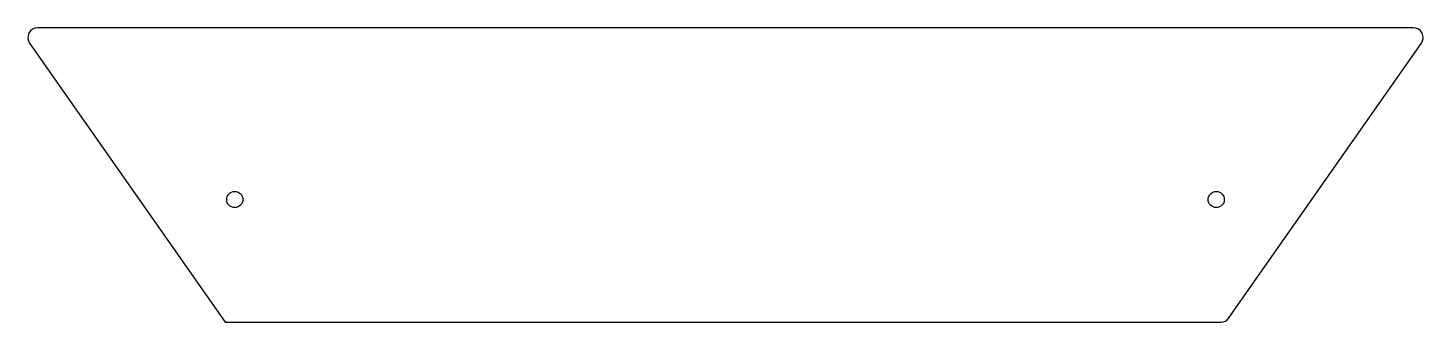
# Model space of a CAD drawing. Header units: millimetres. Extents: x -142 to 142, y -30 to 30.
import ezdxf

# ---------------------------------------------------------------- set-up
doc = ezdxf.new("R2010")
doc.units = ezdxf.units.MM

msp = doc.modelspace()

# ---------------------------------------------------------------- linework, layer by layer
msp.add_lwpolyline([(141.8, 26.85, 0.606815), (140.16, 30), (-140.16, 30, 0.606815), (-141.8, 26.85), (-101.99, -30), (100.95, -30, 0.244698), (102.58, -29.15)], format="xyb", close=True)
for centre in [(-100, -5), (100, -5)]:
    msp.add_circle(centre, 1.65)

doc.saveas('drawing.dxf')
